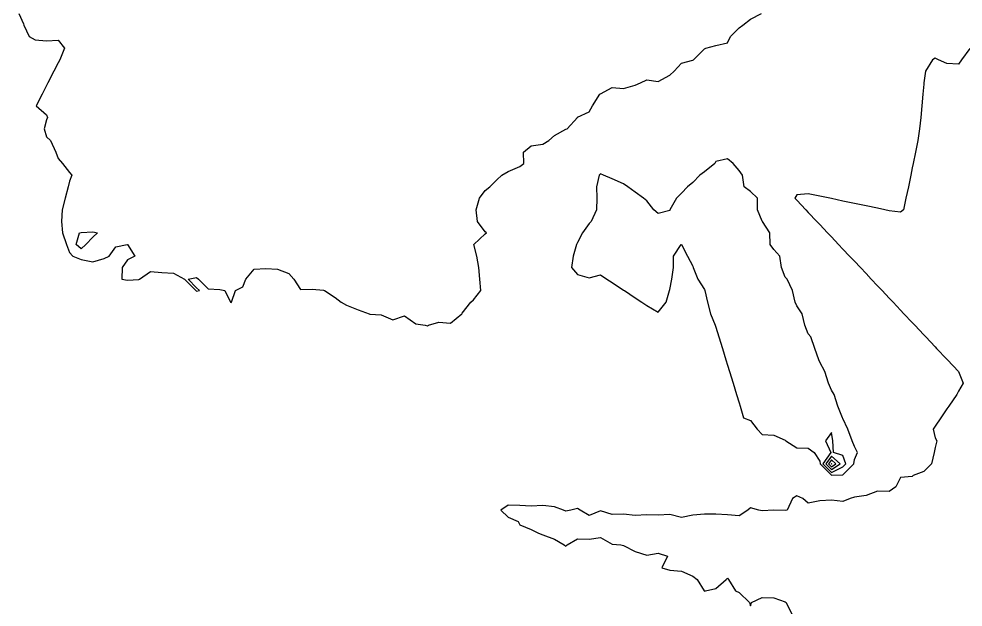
# Model space of a CAD drawing. Header units: metres. Extents: x 2681030 to 2681330, y 1246000 to 1246290.
# Drawn here: x 2681088.05 to 2681128.96, y 1246163.55 to 1246189.02 of the extents above; entities that cross this region are included whole.
import ezdxf

# ---------------------------------------------------------------- set-up
doc = ezdxf.new("R2010")
doc.units = ezdxf.units.M
doc.layers.add('BASIS_HOEHENLINIEN', color=8, linetype='Continuous')

msp = doc.modelspace()

# ---------------------------------------------------------------- linework, layer by layer
at = {"layer": 'BASIS_HOEHENLINIEN'}
for points in [[(2681088.051, 1246189.25, 430), (2681088.25, 1246188.801, 430), (2681088.272, 1246188.75, 430), (2681088.494, 1246188.25, 430), (2681088.75, 1246188.116, 430), (2681089.25, 1246188.07, 430), (2681089.75, 1246188.095, 430), (2681090.026, 1246187.75, 430), (2681089.819, 1246187.25, 430), (2681089.75, 1246187.115, 430), (2681089.564, 1246186.75, 430), (2681089.308, 1246186.25, 430), (2681089.25, 1246186.135, 430), (2681089.053, 1246185.75, 430), (2681088.798, 1246185.25, 430), (2681089.25, 1246184.864, 430), (2681089.294, 1246184.75, 430), (2681089.25, 1246184.651, 430), (2681089.148, 1246184.25, 430), (2681089.25, 1246183.91, 430), (2681089.421, 1246183.75, 430), (2681089.656, 1246183.25, 430), (2681089.75, 1246182.975, 430), (2681089.939, 1246182.75, 430), (2681090.25, 1246182.365, 430), (2681090.346, 1246182.25, 430), (2681090.25, 1246181.988, 430), (2681090.184, 1246181.75, 430), (2681090.063, 1246181.25, 430), (2681089.923, 1246180.75, 430), (2681089.9, 1246180.25, 430), (2681089.945, 1246179.75, 430), (2681090.111, 1246179.25, 430), (2681090.25, 1246178.906, 430), (2681090.391, 1246178.75, 430), (2681090.75, 1246178.596, 430), (2681091.25, 1246178.491, 430), (2681091.75, 1246178.641, 430), (2681091.955, 1246178.75, 430), (2681092.25, 1246179.151, 430), (2681092.74, 1246179.25, 430), (2681092.75, 1246179.252, 430), (2681092.752, 1246179.25, 430), (2681093.067, 1246178.75, 430), (2681092.75, 1246178.578, 430), (2681092.531, 1246178.25, 430), (2681092.51, 1246177.75, 430), (2681092.75, 1246177.702, 430), (2681093.25, 1246177.737, 430), (2681093.28, 1246177.75, 430), (2681093.75, 1246178.073, 430), (2681094.25, 1246178.03, 430), (2681094.75, 1246178.006, 430), (2681095.225, 1246177.75, 430), (2681095.25, 1246177.716, 430), (2681095.72, 1246177.25, 430), (2681095.75, 1246177.231, 430), (2681095.876, 1246177.25, 430), (2681095.75, 1246177.372, 430), (2681095.386, 1246177.75, 430), (2681095.75, 1246177.816, 430), (2681095.839, 1246177.75, 430), (2681096.25, 1246177.336, 430), (2681096.75, 1246177.298, 430), (2681096.978, 1246177.25, 430), (2681097.222, 1246176.75, 430), (2681097.25, 1246176.738, 430), (2681097.258, 1246176.75, 430), (2681097.44, 1246177.25, 430), (2681097.75, 1246177.409, 430), (2681097.881, 1246177.75, 430), (2681098.25, 1246178.187, 430), (2681098.75, 1246178.213, 430), (2681099.25, 1246178.181, 430), (2681099.75, 1246178, 430), (2681099.957, 1246177.75, 430), (2681100.25, 1246177.305, 430), (2681100.75, 1246177.312, 430), (2681101.25, 1246177.277, 430), (2681101.29, 1246177.25, 430), (2681101.75, 1246176.952, 430), (2681102.016, 1246176.75, 430), (2681102.25, 1246176.627, 430), (2681102.75, 1246176.423, 430), (2681103.22, 1246176.25, 430), (2681103.25, 1246176.226, 430), (2681103.75, 1246176.203, 430), (2681104.25, 1246175.993, 430), (2681104.75, 1246176.158, 430), (2681105.25, 1246175.817, 430), (2681105.651, 1246175.75, 430), (2681105.75, 1246175.731, 430), (2681105.795, 1246175.75, 430), (2681106.25, 1246175.891, 430), (2681106.75, 1246175.842, 430), (2681107.237, 1246176.25, 430), (2681107.25, 1246176.271, 430), (2681107.625, 1246176.75, 430), (2681107.75, 1246176.854, 430), (2681108.057, 1246177.25, 430), (2681108.02, 1246177.75, 430), (2681107.973, 1246178.25, 430), (2681107.896, 1246178.75, 430), (2681107.76, 1246179.25, 430), (2681108.25, 1246179.708, 430), (2681108.303, 1246179.75, 430), (2681108.25, 1246179.803, 430), (2681107.917, 1246180.25, 430), (2681107.868, 1246180.75, 430), (2681108.003, 1246181.25, 430), (2681108.25, 1246181.591, 430), (2681108.448, 1246181.75, 430), (2681108.75, 1246182.042, 430), (2681108.975, 1246182.25, 430), (2681109.25, 1246182.412, 430), (2681109.75, 1246182.625, 430), (2681109.926, 1246182.75, 430), (2681109.915, 1246183.25, 430), (2681110.25, 1246183.527, 430), (2681110.75, 1246183.586, 430), (2681111.004, 1246183.75, 430), (2681111.25, 1246183.974, 430), (2681111.75, 1246184.239, 430), (2681111.805, 1246184.25, 430), (2681112.245, 1246184.75, 430), (2681112.25, 1246184.759, 430), (2681112.75, 1246184.991, 430), (2681112.898, 1246185.25, 430), (2681113.224, 1246185.75, 430), (2681113.25, 1246185.772, 430), (2681113.75, 1246186.046, 430), (2681114.25, 1246186.002, 430), (2681114.75, 1246186.153, 430), (2681114.978, 1246186.25, 430), (2681115.25, 1246186.371, 430), (2681115.75, 1246186.302, 430), (2681116.25, 1246186.58, 430), (2681116.445, 1246186.75, 430), (2681116.75, 1246187.092, 430), (2681117.25, 1246187.235, 430), (2681117.275, 1246187.25, 430), (2681117.75, 1246187.723, 430), (2681117.805, 1246187.75, 430), (2681118.25, 1246187.865, 430), (2681118.75, 1246187.977, 430), (2681118.874, 1246188.25, 430), (2681119.25, 1246188.624, 430), (2681119.415, 1246188.75, 430), (2681119.75, 1246188.997, 430), (2681120.227, 1246189.25, 430)], [(2681129.25, 1246187.741, 430), (2681128.888, 1246187.25, 430), (2681128.75, 1246187.062, 430), (2681128.25, 1246187.09, 430), (2681127.892, 1246187.25, 430), (2681127.75, 1246187.313, 430), (2681127.626, 1246187.25, 430), (2681127.327, 1246186.75, 430), (2681127.256, 1246186.25, 430), (2681127.25, 1246186.183, 430), (2681127.211, 1246185.75, 430), (2681127.167, 1246185.25, 430), (2681127.122, 1246184.75, 430), (2681127.062, 1246184.25, 430), (2681126.989, 1246183.75, 430), (2681126.889, 1246183.25, 430), (2681126.787, 1246182.75, 430), (2681126.75, 1246182.566, 430), (2681126.686, 1246182.25, 430), (2681126.584, 1246181.75, 430), (2681126.482, 1246181.25, 430), (2681126.38, 1246180.75, 430), (2681126.25, 1246180.647, 430), (2681125.75, 1246180.712, 430), (2681125.569, 1246180.75, 430), (2681125.25, 1246180.817, 430), (2681124.75, 1246180.922, 430), (2681124.25, 1246181.026, 430), (2681123.75, 1246181.131, 430), (2681123.25, 1246181.235, 430), (2681123.178, 1246181.25, 430), (2681122.75, 1246181.34, 430), (2681122.25, 1246181.444, 430), (2681121.75, 1246181.4, 430), (2681121.673, 1246181.25, 430), (2681121.75, 1246181.169, 430), (2681122.145, 1246180.75, 430), (2681122.25, 1246180.639, 430), (2681122.618, 1246180.25, 430), (2681122.75, 1246180.11, 430), (2681123.089, 1246179.75, 430), (2681123.25, 1246179.58, 430), (2681123.562, 1246179.25, 430), (2681123.75, 1246179.05, 430), (2681124.034, 1246178.75, 430), (2681124.25, 1246178.521, 430), (2681124.506, 1246178.25, 430), (2681124.75, 1246177.992, 430), (2681124.978, 1246177.75, 430), (2681125.25, 1246177.462, 430), (2681125.45, 1246177.25, 430), (2681125.75, 1246176.932, 430), (2681125.922, 1246176.75, 430), (2681126.25, 1246176.402, 430), (2681126.394, 1246176.25, 430), (2681126.75, 1246175.873, 430), (2681126.866, 1246175.75, 430), (2681127.25, 1246175.343, 430), (2681127.338, 1246175.25, 430), (2681127.75, 1246174.814, 430), (2681127.81, 1246174.75, 430), (2681128.25, 1246174.285, 430), (2681128.283, 1246174.25, 430), (2681128.75, 1246173.755, 430), (2681128.755, 1246173.75, 430), (2681128.959, 1246173.25, 430), (2681128.75, 1246172.903, 430), (2681128.687, 1246172.75, 430), (2681128.332, 1246172.25, 430), (2681128.25, 1246172.128, 430), (2681127.99, 1246171.75, 430), (2681127.75, 1246171.39, 430), (2681127.655, 1246171.25, 430), (2681127.75, 1246170.884, 430), (2681127.817, 1246170.75, 430), (2681127.75, 1246170.462, 430), (2681127.7, 1246170.25, 430), (2681127.594, 1246169.75, 430), (2681127.25, 1246169.418, 430), (2681126.788, 1246169.25, 430), (2681126.75, 1246169.21, 430), (2681126.25, 1246169.155, 430), (2681126.04, 1246168.75, 430), (2681125.75, 1246168.558, 430), (2681125.25, 1246168.576, 430), (2681124.75, 1246168.386, 430), (2681124.25, 1246168.313, 430), (2681124.069, 1246168.25, 430), (2681123.75, 1246168.125, 430), (2681123.25, 1246168.182, 430), (2681122.75, 1246168.151, 430), (2681122.25, 1246168.043, 430), (2681122.007, 1246168.25, 430), (2681121.75, 1246168.365, 430), (2681121.563, 1246168.25, 430), (2681121.332, 1246167.75, 430), (2681121.25, 1246167.739, 430), (2681120.75, 1246167.747, 430), (2681120.25, 1246167.715, 430), (2681120.113, 1246167.75, 430), (2681119.75, 1246167.85, 430), (2681119.627, 1246167.75, 430), (2681119.25, 1246167.508, 430), (2681118.75, 1246167.547, 430), (2681118.25, 1246167.568, 430), (2681117.75, 1246167.575, 430), (2681117.25, 1246167.526, 430), (2681116.75, 1246167.436, 430), (2681116.25, 1246167.559, 430), (2681115.75, 1246167.529, 430), (2681115.25, 1246167.542, 430), (2681114.75, 1246167.515, 430), (2681114.25, 1246167.572, 430), (2681113.75, 1246167.562, 430), (2681113.25, 1246167.722, 430), (2681112.75, 1246167.511, 430), (2681112.365, 1246167.75, 430), (2681112.25, 1246167.816, 430), (2681111.963, 1246167.75, 430), (2681111.75, 1246167.697, 430), (2681111.643, 1246167.75, 430), (2681111.25, 1246167.89, 430), (2681110.75, 1246167.948, 430), (2681110.25, 1246167.923, 430), (2681109.75, 1246167.948, 430), (2681109.25, 1246167.96, 430), (2681108.924, 1246167.75, 430), (2681109.25, 1246167.445, 430), (2681109.676, 1246167.25, 430), (2681109.75, 1246167.106, 430), (2681110.25, 1246166.905, 430), (2681110.56, 1246166.75, 430), (2681110.75, 1246166.676, 430), (2681111.25, 1246166.486, 430), (2681111.674, 1246166.25, 430), (2681111.75, 1246166.194, 430), (2681111.805, 1246166.25, 430), (2681112.25, 1246166.51, 430), (2681112.75, 1246166.491, 430), (2681113.25, 1246166.564, 430), (2681113.75, 1246166.279, 430), (2681114.133, 1246166.25, 430), (2681114.25, 1246166.222, 430), (2681114.75, 1246165.95, 430), (2681115.25, 1246165.794, 430), (2681115.75, 1246165.882, 430), (2681116.149, 1246165.75, 430), (2681115.907, 1246165.25, 430), (2681116.25, 1246165.144, 430), (2681116.75, 1246165.112, 430), (2681117.25, 1246164.884, 430), (2681117.435, 1246164.75, 430), (2681117.745, 1246164.25, 430), (2681117.75, 1246164.245, 430), (2681117.8, 1246164.25, 430), (2681118.25, 1246164.357, 430), (2681118.687, 1246164.75, 430), (2681118.75, 1246164.799, 430), (2681118.787, 1246164.75, 430), (2681119.092, 1246164.25, 430), (2681119.25, 1246164.189, 430), (2681119.708, 1246163.75, 430), (2681119.75, 1246163.601, 430), (2681119.786, 1246163.75, 430), (2681120.25, 1246163.966, 430), (2681120.75, 1246163.95, 430), (2681121.25, 1246163.779, 430), (2681121.284, 1246163.75, 430), (2681121.543, 1246163.25, 430)], [(2681123.75, 1246169.281, 430), (2681124.219, 1246169.75, 430), (2681124.25, 1246169.943, 430), (2681124.384, 1246170.25, 430), (2681124.25, 1246170.499, 430), (2681124.147, 1246170.75, 430), (2681123.961, 1246171.25, 430), (2681123.75, 1246171.719, 430), (2681123.737, 1246171.75, 430), (2681123.532, 1246172.25, 430), (2681123.376, 1246172.75, 430), (2681123.25, 1246172.938, 430), (2681123.122, 1246173.25, 430), (2681122.971, 1246173.75, 430), (2681122.75, 1246174.157, 430), (2681122.712, 1246174.25, 430), (2681122.535, 1246174.75, 430), (2681122.364, 1246175.25, 430), (2681122.25, 1246175.377, 430), (2681122.097, 1246175.75, 430), (2681121.986, 1246176.25, 430), (2681121.75, 1246176.596, 430), (2681121.678, 1246176.75, 430), (2681121.56, 1246177.25, 430), (2681121.339, 1246177.75, 430), (2681121.25, 1246177.838, 430), (2681121.094, 1246178.25, 430), (2681121.011, 1246178.75, 430), (2681120.75, 1246179.035, 430), (2681120.602, 1246179.25, 430), (2681120.584, 1246179.75, 430), (2681120.262, 1246180.25, 430), (2681120.25, 1246180.261, 430), (2681120.055, 1246180.75, 430), (2681120.052, 1246181.25, 430), (2681119.75, 1246181.55, 430), (2681119.478, 1246181.75, 430), (2681119.403, 1246182.25, 430), (2681119.25, 1246182.457, 430), (2681118.995, 1246182.75, 430), (2681118.75, 1246182.963, 430), (2681118.25, 1246182.839, 430), (2681118.199, 1246182.75, 430), (2681117.75, 1246182.397, 430), (2681117.554, 1246182.25, 430), (2681117.25, 1246181.937, 430), (2681117.016, 1246181.75, 430), (2681116.75, 1246181.473, 430), (2681116.535, 1246181.25, 430), (2681116.258, 1246180.75, 430), (2681116.25, 1246180.716, 430), (2681115.75, 1246180.588, 430), (2681115.554, 1246180.75, 430), (2681115.25, 1246181.146, 430), (2681115.104, 1246181.25, 430), (2681114.75, 1246181.514, 430), (2681114.433, 1246181.75, 430), (2681114.25, 1246181.878, 430), (2681113.75, 1246182.096, 430), (2681113.38, 1246182.25, 430), (2681113.25, 1246182.304, 430), (2681113.194, 1246182.25, 430), (2681113.081, 1246181.75, 430), (2681113.09, 1246181.25, 430), (2681113.071, 1246180.75, 430), (2681112.845, 1246180.25, 430), (2681112.75, 1246180.162, 430), (2681112.465, 1246179.75, 430), (2681112.25, 1246179.341, 430), (2681112.211, 1246179.25, 430), (2681112.06, 1246178.75, 430), (2681111.991, 1246178.25, 430), (2681112.25, 1246177.947, 430), (2681112.75, 1246177.81, 430), (2681113.25, 1246177.932, 430), (2681113.525, 1246177.75, 430), (2681113.75, 1246177.602, 430), (2681114.25, 1246177.271, 430), (2681114.282, 1246177.25, 430), (2681114.75, 1246176.941, 430), (2681115.039, 1246176.75, 430), (2681115.25, 1246176.611, 430), (2681115.75, 1246176.314, 430), (2681116.087, 1246176.75, 430), (2681116.234, 1246177.25, 430), (2681116.25, 1246177.305, 430), (2681116.34, 1246177.75, 430), (2681116.406, 1246178.25, 430), (2681116.413, 1246178.75, 430), (2681116.748, 1246179.25, 430), (2681116.75, 1246179.251, 430), (2681116.751, 1246179.25, 430), (2681117.018, 1246178.75, 430), (2681117.25, 1246178.315, 430), (2681117.269, 1246178.25, 430), (2681117.462, 1246177.75, 430), (2681117.75, 1246177.302, 430), (2681117.766, 1246177.25, 430), (2681117.876, 1246176.75, 430), (2681118.015, 1246176.25, 430), (2681118.21, 1246175.75, 430), (2681118.25, 1246175.666, 430), (2681118.377, 1246175.25, 430), (2681118.53, 1246174.75, 430), (2681118.677, 1246174.25, 430), (2681118.75, 1246174.031, 430), (2681118.836, 1246173.75, 430), (2681118.989, 1246173.25, 430), (2681119.142, 1246172.75, 430), (2681119.25, 1246172.396, 430), (2681119.295, 1246172.25, 430), (2681119.447, 1246171.75, 430), (2681119.75, 1246171.623, 430), (2681120.038, 1246171.25, 430), (2681120.25, 1246171.021, 430), (2681120.75, 1246170.994, 430), (2681121.25, 1246170.774, 430), (2681121.27, 1246170.75, 430), (2681121.75, 1246170.448, 430), (2681122.25, 1246170.425, 430), (2681122.499, 1246170.25, 430), (2681122.75, 1246169.871, 430), (2681122.766, 1246169.75, 430), (2681123.25, 1246169.262, 430), (2681123.75, 1246169.281, 430)], [(2681090.954, 1246179.25, 430), (2681090.75, 1246179.058, 430), (2681090.539, 1246179.25, 430), (2681090.67, 1246179.75, 430), (2681090.75, 1246179.763, 430), (2681091.25, 1246179.793, 430), (2681091.461, 1246179.75, 430), (2681091.25, 1246179.572, 430), (2681090.954, 1246179.25, 430)], [(2681123.75, 1246169.617, 429.5), (2681123.883, 1246169.75, 429.5), (2681123.75, 1246170.111, 429.5), (2681123.347, 1246170.25, 429.5), (2681123.319, 1246170.75, 429.5), (2681123.25, 1246171.115, 429.5), (2681123.001, 1246170.75, 429.5), (2681123.22, 1246170.25, 429.5), (2681122.885, 1246169.75, 429.5), (2681123.25, 1246169.382, 429.5), (2681123.75, 1246169.617, 429.5)], [(2681123.25, 1246169.502, 429), (2681123.637, 1246169.75, 429), (2681123.25, 1246170.091, 429), (2681123.004, 1246169.75, 429), (2681123.25, 1246169.502, 429)], [(2681123.25, 1246169.622, 428.5), (2681123.45, 1246169.75, 428.5), (2681123.25, 1246169.927, 428.5), (2681123.123, 1246169.75, 428.5), (2681123.25, 1246169.622, 428.5)], [(2681123.25, 1246169.741, 428), (2681123.263, 1246169.75, 428), (2681123.25, 1246169.762, 428), (2681123.241, 1246169.75, 428), (2681123.25, 1246169.741, 428)]]:
    msp.add_polyline3d(points, dxfattribs=at)

doc.saveas('drawing.dxf')
